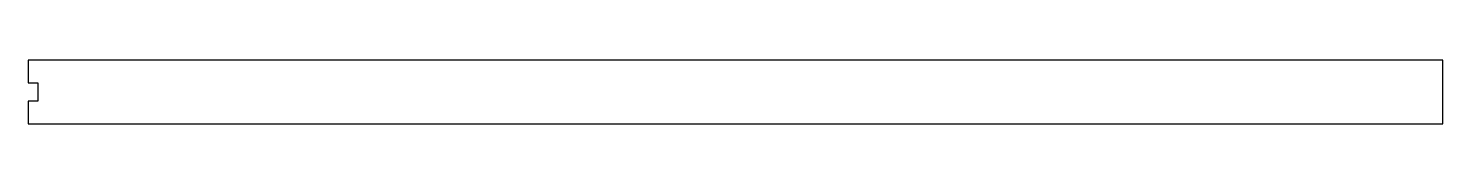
# Model space of a CAD drawing. Header units: millimetres. Extents: x -225 to 225, y -10 to 10.
import ezdxf

# ---------------------------------------------------------------- set-up
doc = ezdxf.new("R2010")
doc.units = ezdxf.units.MM
doc.layers.add('PERIMETER', color=5, linetype='CONTINUOUS')

msp = doc.modelspace()

# ---------------------------------------------------------------- linework, layer by layer
at = {"layer": 'PERIMETER'}
for p, q in [((225.075, 10.075), (-225.075, 10.075)), ((-225.075, 10.075), (-225.075, 2.925)), ((225.075, -10.075), (225.075, 10.075)), ((-225.075, 2.925), (-222.075, 2.925)), ((-222.075, 2.925), (-222.075, -2.925)), ((-222.075, -2.925), (-225.075, -2.925)), ((-225.075, -2.925), (-225.075, -10.075)), ((-225.075, -10.075), (225.075, -10.075))]:
    msp.add_line(p, q, dxfattribs=at)

doc.saveas('drawing.dxf')
